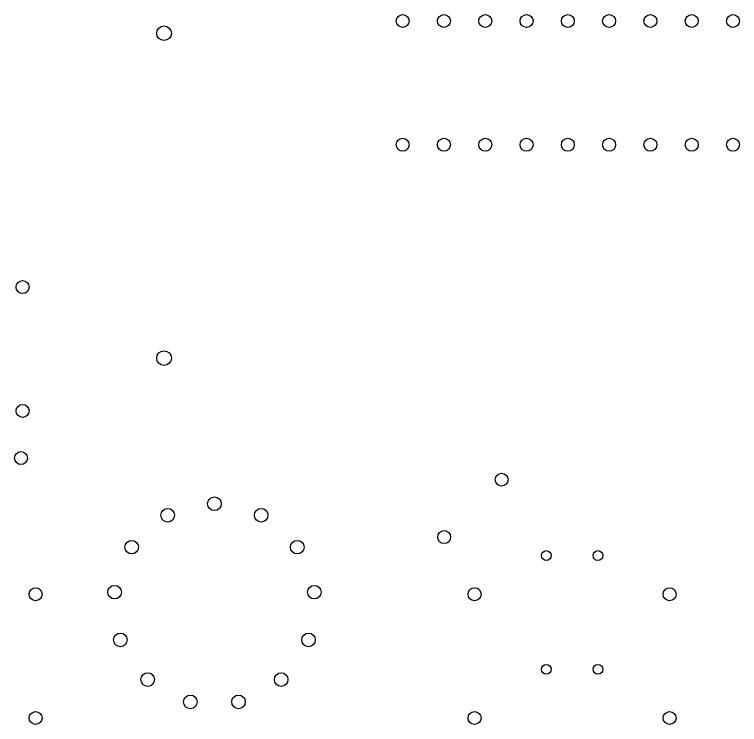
# Model space of a CAD drawing. Extents: x 2.89 to 10.22, y -4.48 to -2.42.
# Drawn here: x 6.602 to 8.358, y -4.484 to -2.764 of the extents above; entities that cross this region are included whole.
import ezdxf

# ---------------------------------------------------------------- set-up
doc = ezdxf.new("R2010")
doc.units = 0
doc.header["$MEASUREMENT"] = 0
doc.layers.add('BLACK', color=7, linetype='CONTINUOUS')

msp = doc.modelspace()

# ---------------------------------------------------------------- linework, layer by layer
at = {"layer": 'BLACK'}
for centre, radius in [((7.5425, -2.7795), 0.0157), ((7.6425, -2.7795), 0.0157), ((7.7425, -2.7795), 0.0157), ((7.8425, -2.7795), 0.0157), ((7.9425, -2.7795), 0.0157), ((8.0425, -2.7795), 0.0157), ((8.1425, -2.7795), 0.0157), ((8.2425, -2.7795), 0.0157), ((8.3425, -2.7795), 0.0157), ((6.9646, -2.8091), 0.0177), ((7.5425, -3.0795), 0.0157), ((7.6425, -3.0795), 0.0157), ((7.7425, -3.0795), 0.0157), ((7.8425, -3.0795), 0.0157), ((7.9425, -3.0795), 0.0157), ((8.0425, -3.0795), 0.0157), ((8.1425, -3.0795), 0.0157), ((8.2425, -3.0795), 0.0157), ((8.3425, -3.0795), 0.0157), ((6.622, -3.4244), 0.0157), ((6.9646, -3.5965), 0.0177), ((6.622, -3.7244), 0.0157), ((6.6181, -3.8386), 0.0157), ((7.7822, -3.891), 0.0157), ((7.0866, -3.9493), 0.0165), ((6.9734, -3.9772), 0.0165), ((7.1998, -3.9772), 0.0165), ((7.643, -4.0302), 0.0157), ((6.8861, -4.0545), 0.0165), ((7.2871, -4.0545), 0.0165), ((7.8903, -4.0748), 0.0118), ((8.0153, -4.0748), 0.0118), ((6.6535, -4.1685), 0.0157), ((6.8447, -4.1636), 0.0165), ((7.3285, -4.1636), 0.0165), ((7.7165, -4.1685), 0.0157), ((8.189, -4.1685), 0.0157), ((6.8588, -4.2793), 0.0165), ((7.3144, -4.2793), 0.0165), ((7.8903, -4.3504), 0.0118), ((8.0153, -4.3504), 0.0118), ((6.925, -4.3753), 0.0165), ((7.2482, -4.3753), 0.0165), ((7.0283, -4.4295), 0.0165), ((7.1449, -4.4295), 0.0165), ((6.6535, -4.4685), 0.0157), ((7.7165, -4.4685), 0.0157), ((8.189, -4.4685), 0.0157)]:
    msp.add_circle(centre, radius, dxfattribs=at)

doc.saveas('drawing.dxf')
